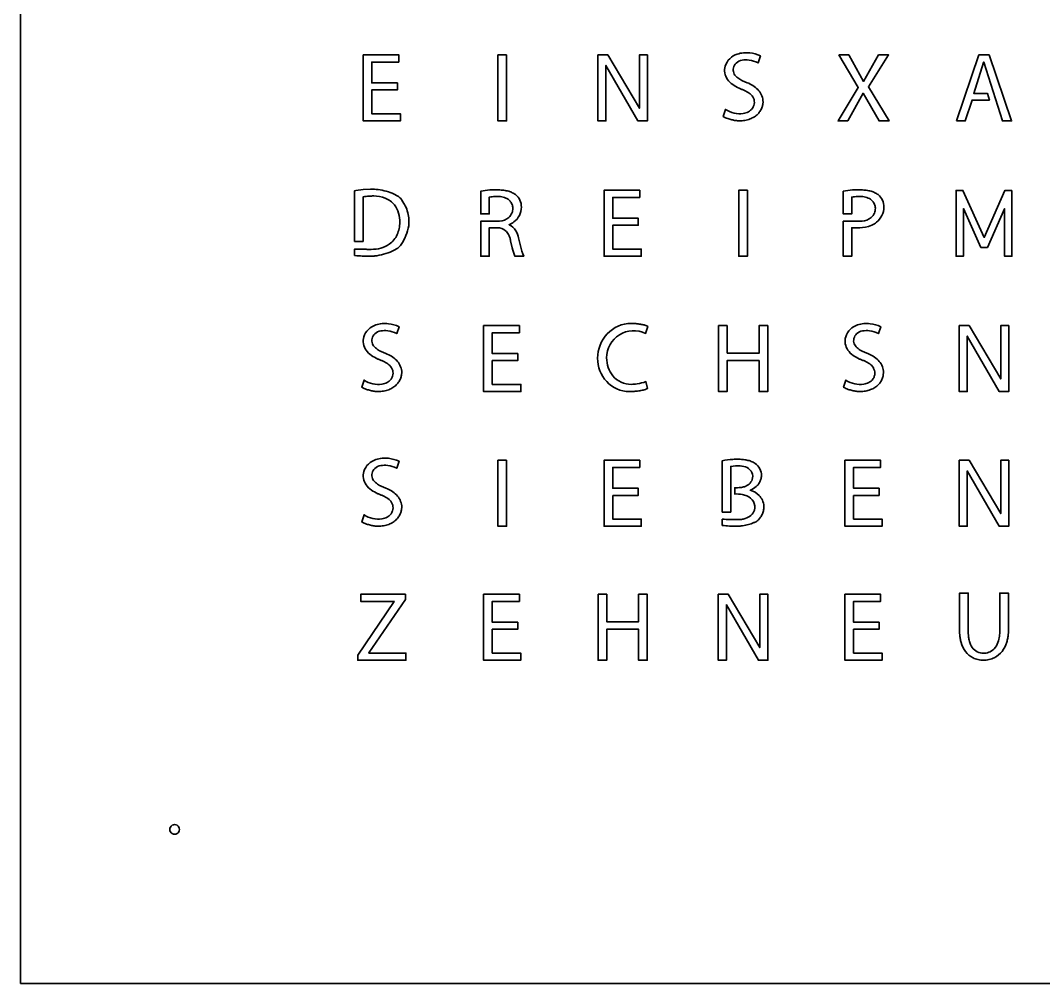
# Model space of a CAD drawing. Header units: inches. Extents: x 0 to 500, y -500 to 0.
# Drawn here: x 0 to 265.5, y -500 to -250 of the extents above; entities that cross this region are included whole.
import ezdxf

# ---------------------------------------------------------------- set-up
doc = ezdxf.new("R2010")
doc.units = ezdxf.units.IN
doc.header["$MEASUREMENT"] = 0
doc.layers.add('Layer 1', color=7, linetype='Continuous')

msp = doc.modelspace()

# ---------------------------------------------------------------- linework, layer by layer
at = {"layer": 'Layer 1', "color": 250, "lineweight": 35}
for points in [[(0, -500), (500, -500), (500, 0), (0, 0), (0, -500)], [(98.2, -260.79), (91.16, -260.79), (91.16, -266.2), (97.79, -266.2), (97.79, -268.03), (91.16, -268.03), (91.16, -274.21), (98.58, -274.21), (98.58, -276.06), (88.92, -276.06), (88.92, -258.94), (98.2, -258.94), (98.2, -260.79)], [(126.12, -258.94), (123.88, -258.94), (123.88, -276.06), (126.12, -276.06), (126.12, -258.94)], [(149.82, -258.94), (149.82, -276.06), (151.91, -276.06), (151.91, -261.67), (160.21, -276.06), (162.68, -276.06), (162.68, -258.94), (160.6, -258.94), (160.6, -272.78), (152.38, -258.94), (149.82, -258.94)], [(212.34, -258.94), (217.37, -267.4), (212.13, -276.06), (214.67, -276.06), (218.61, -268.89), (222.8, -276.06), (225.37, -276.06), (220.03, -267.27), (225.24, -258.94), (222.67, -258.94), (218.78, -265.84), (214.9, -258.94), (212.34, -258.94)], [(242.84, -276.06), (248.68, -258.93), (251.32, -258.93), (257.16, -276.06), (254.8, -276.06), (249.92, -260.79), (249.9, -260.89), (247.35, -268.95), (250.88, -268.95), (251.39, -270.67), (246.9, -270.67), (245.12, -276.06), (242.84, -276.06)], [(160.7, -295.95), (153.66, -295.95), (153.66, -301.35), (160.29, -301.35), (160.29, -303.18), (153.66, -303.18), (153.66, -309.36), (161.08, -309.36), (161.08, -311.21), (151.42, -311.21), (151.42, -294.09), (160.7, -294.09), (160.7, -295.95)], [(188.62, -294.09), (186.38, -294.09), (186.38, -311.21), (188.62, -311.21), (188.62, -294.09)], [(257.23, -294.13), (255.45, -294.13), (250.06, -306.34), (244.55, -294.13), (242.77, -294.13), (242.77, -311.21), (244.67, -311.21), (244.67, -298.83), (249.22, -308.9), (250.88, -308.9), (255.34, -298.86), (255.34, -311.21), (257.23, -311.21), (257.23, -294.13)], [(122.41, -338.31), (122.41, -344.49), (129.83, -344.49), (129.83, -346.34), (120.17, -346.34), (120.17, -329.22), (129.44, -329.22), (129.44, -331.07), (122.41, -331.07), (122.41, -336.48), (129.04, -336.48), (129.04, -338.31), (122.41, -338.31)], [(183.36, -336.38), (191.64, -336.38), (191.64, -329.22), (193.88, -329.22), (193.88, -346.34), (191.64, -346.34), (191.64, -338.31), (183.36, -338.31), (183.36, -346.34), (181.12, -346.34), (181.12, -329.22), (183.36, -329.22), (183.36, -336.38)], [(243.57, -329.22), (243.57, -346.34), (245.66, -346.34), (245.66, -331.95), (253.96, -346.34), (256.43, -346.34), (256.43, -329.22), (254.35, -329.22), (254.35, -343.05), (246.13, -329.22), (243.57, -329.22)], [(126.12, -364.18), (123.88, -364.18), (123.88, -381.29), (126.12, -381.29), (126.12, -364.18)], [(153.66, -373.27), (153.66, -379.44), (161.08, -379.44), (161.08, -381.29), (151.42, -381.29), (151.42, -364.17), (160.69, -364.17), (160.69, -366.03), (153.66, -366.03), (153.66, -371.44), (160.29, -371.44), (160.29, -373.27), (153.66, -373.27)], [(216.16, -373.27), (216.16, -379.44), (223.58, -379.44), (223.58, -381.29), (213.92, -381.29), (213.92, -364.17), (223.19, -364.17), (223.19, -366.03), (216.16, -366.03), (216.16, -371.44), (222.79, -371.44), (222.79, -373.27), (216.16, -373.27)], [(243.57, -364.17), (243.57, -381.29), (245.65, -381.29), (245.65, -366.91), (253.96, -381.29), (256.43, -381.29), (256.43, -364.17), (254.34, -364.17), (254.34, -378.01), (246.13, -364.17), (243.57, -364.17)], [(99.87, -398.94), (99.87, -400.29), (90.42, -414.13), (90.42, -414.21), (100, -414.21), (100, -416.06), (87.5, -416.06), (87.5, -414.76), (96.98, -400.87), (96.98, -400.79), (88.31, -400.79), (88.31, -398.94), (99.87, -398.94)], [(129.44, -400.8), (122.41, -400.8), (122.41, -406.21), (129.04, -406.21), (129.04, -408.04), (122.41, -408.04), (122.41, -414.21), (129.82, -414.21), (129.82, -416.06), (120.18, -416.06), (120.18, -398.94), (129.44, -398.94), (129.44, -400.8)], [(149.87, -398.94), (152.1, -398.94), (152.1, -406.1), (160.39, -406.1), (160.39, -398.94), (162.63, -398.94), (162.63, -416.06), (160.39, -416.06), (160.39, -408.03), (152.1, -408.03), (152.1, -416.06), (149.87, -416.06), (149.87, -398.94)], [(181.07, -398.94), (181.07, -416.06), (183.16, -416.06), (183.16, -401.68), (191.46, -416.06), (193.93, -416.06), (193.93, -398.94), (191.84, -398.94), (191.84, -412.77), (183.63, -398.94), (181.07, -398.94)], [(216.16, -408.03), (216.16, -414.21), (223.58, -414.21), (223.58, -416.06), (213.92, -416.06), (213.92, -398.94), (223.19, -398.94), (223.19, -400.8), (216.16, -400.8), (216.16, -406.2), (222.79, -406.2), (222.79, -408.03), (216.16, -408.03)]]:
    msp.add_lwpolyline(points, dxfattribs=at)
for points, knots in [([(187.88, -268.18), (188.31, -268.38), (188.71, -268.61), (189.1, -268.87), (189.48, -269.13), (189.8, -269.47), (190.04, -269.87), (190.16, -270.08), (190.26, -270.31), (190.33, -270.55), (190.4, -270.79), (190.43, -271.04), (190.43, -271.28), (190.43, -271.55), (190.38, -271.83), (190.3, -272.08), (190.21, -272.34), (190.08, -272.59), (189.93, -272.81), (189.66, -273.19), (189.3, -273.5), (188.88, -273.71), (188.45, -273.92), (188, -274.06), (187.54, -274.14), (186.76, -274.27), (185.96, -274.24), (185.2, -274.07), (184.38, -273.88), (183.61, -273.54), (182.91, -273.08), (182.91, -273.08), (182.32, -274.93), (182.32, -274.93), (182.7, -275.16), (183.09, -275.35), (183.51, -275.49), (183.85, -275.6), (184.19, -275.7), (184.54, -275.78), (184.88, -275.86), (185.21, -275.92), (185.56, -275.97), (185.9, -276.03), (186.24, -276.06), (186.58, -276.06), (187.05, -276.06), (187.52, -276.01), (187.97, -275.94), (188.43, -275.86), (188.89, -275.73), (189.32, -275.56), (189.7, -275.41), (190.07, -275.24), (190.42, -275.02), (190.77, -274.8), (191.09, -274.54), (191.37, -274.25), (191.61, -273.99), (191.82, -273.71), (192, -273.41), (192.18, -273.11), (192.33, -272.8), (192.43, -272.46), (192.52, -272.19), (192.59, -271.9), (192.63, -271.62), (192.68, -271.33), (192.69, -271.05), (192.66, -270.76), (192.54, -269.69), (192.06, -268.69), (191.3, -267.94), (190.52, -267.16), (189.59, -266.56), (188.57, -266.16), (188.29, -266.06), (188.01, -265.95), (187.74, -265.83), (187.47, -265.72), (187.2, -265.58), (186.94, -265.45), (186.55, -265.23), (186.17, -264.98), (185.84, -264.69), (185.5, -264.41), (185.24, -264.04), (185.08, -263.63), (184.91, -263.19), (184.89, -262.71), (185, -262.26), (185.12, -261.8), (185.36, -261.39), (185.71, -261.07), (186.14, -260.68), (186.68, -260.41), (187.26, -260.31), (187.84, -260.2), (188.44, -260.19), (189.03, -260.27), (189.85, -260.37), (190.64, -260.62), (191.37, -261.01), (191.37, -261.01), (191.98, -259.21), (191.98, -259.21), (191.11, -258.79), (190.17, -258.53), (189.21, -258.43), (188.67, -258.37), (188.12, -258.37), (187.57, -258.41), (187.02, -258.46), (186.49, -258.57), (185.97, -258.74), (185.25, -258.98), (184.58, -259.38), (184.03, -259.92), (183.48, -260.44), (183.08, -261.1), (182.87, -261.83), (182.69, -262.41), (182.66, -263.03), (182.76, -263.63), (182.87, -264.23), (183.1, -264.8), (183.45, -265.31), (183.81, -265.84), (184.26, -266.3), (184.8, -266.65), (185.33, -267.01), (185.9, -267.33), (186.48, -267.6), (186.71, -267.71), (186.94, -267.81), (187.18, -267.89), (187.42, -267.98), (187.66, -268.07), (187.88, -268.18)], [0, 0, 0, 0, 1, 1, 1, 2, 2, 2, 3, 3, 3, 4, 4, 4, 5, 5, 5, 6, 6, 6, 7, 7, 7, 8, 8, 8, 9, 9, 9, 10, 10, 10, 11, 11, 11, 12, 12, 12, 13, 13, 13, 14, 14, 14, 15, 15, 15, 16, 16, 16, 17, 17, 17, 18, 18, 18, 19, 19, 19, 20, 20, 20, 21, 21, 21, 22, 22, 22, 23, 23, 23, 24, 24, 24, 25, 25, 25, 26, 26, 26, 27, 27, 27, 28, 28, 28, 29, 29, 29, 30, 30, 30, 31, 31, 31, 32, 32, 32, 33, 33, 33, 34, 34, 34, 35, 35, 35, 36, 36, 36, 37, 37, 37, 38, 38, 38, 39, 39, 39, 40, 40, 40, 41, 41, 41, 42, 42, 42, 43, 43, 43, 44, 44, 44, 45, 45, 45, 46, 46, 46, 46]), ([(90.44, -295.61), (90.85, -295.57), (91.25, -295.56), (91.66, -295.56), (92.68, -295.56), (93.69, -295.75), (94.64, -296.12), (95.57, -296.49), (96.39, -297.1), (97.02, -297.89), (97.52, -298.52), (97.89, -299.24), (98.11, -300.01), (98.33, -300.79), (98.43, -301.6), (98.43, -302.4), (98.43, -303.5), (98.19, -304.58), (97.75, -305.59), (97.31, -306.58), (96.6, -307.43), (95.7, -308.05), (95.03, -308.53), (94.27, -308.88), (93.47, -309.1), (92.67, -309.32), (91.84, -309.43), (91.01, -309.43), (91.01, -309.43), (89.99, -309.42), (89.99, -309.42), (89.59, -309.41), (89.19, -309.4), (88.79, -309.4), (88.79, -309.4), (86.69, -309.33), (86.69, -309.33), (86.69, -309.33), (86.69, -311), (86.69, -311), (86.69, -311), (86.85, -311.02), (86.85, -311.02), (87.46, -311.08), (88.07, -311.13), (88.68, -311.16), (89.29, -311.19), (89.9, -311.21), (90.51, -311.21), (90.51, -311.21), (91.5, -311.18), (91.5, -311.18), (91.82, -311.16), (92.15, -311.12), (92.47, -311.07), (93.26, -310.94), (94.04, -310.76), (94.8, -310.53), (95.56, -310.29), (96.29, -309.98), (97, -309.61), (97, -309.61), (97.73, -309.18), (97.73, -309.18), (97.97, -309.04), (98.19, -308.86), (98.39, -308.66), (98.7, -308.35), (98.95, -308.01), (99.16, -307.63), (99.16, -307.63), (99.75, -306.48), (99.75, -306.48), (100.14, -305.67), (100.43, -304.81), (100.63, -303.94), (100.82, -303.06), (100.86, -302.16), (100.74, -301.27), (100.65, -300.66), (100.53, -300.05), (100.36, -299.45), (100.18, -298.86), (99.94, -298.28), (99.63, -297.74), (99.63, -297.74), (99.08, -296.81), (99.08, -296.81), (98.89, -296.5), (98.65, -296.23), (98.38, -295.98), (98.18, -295.79), (97.94, -295.63), (97.7, -295.49), (97.7, -295.49), (96.95, -295.09), (96.95, -295.09), (96.31, -294.76), (95.63, -294.5), (94.93, -294.32), (94.24, -294.14), (93.52, -294), (92.81, -293.9), (92.16, -293.8), (91.51, -293.77), (90.86, -293.8), (90.86, -293.8), (88.9, -293.91), (88.9, -293.91), (88.9, -293.91), (87.03, -294.13), (87.03, -294.13), (87.03, -294.13), (86.69, -294.19), (86.69, -294.19), (86.69, -294.19), (86.69, -307.34), (86.69, -307.34), (86.69, -307.34), (88.91, -307.34), (88.91, -307.34), (88.91, -307.34), (88.91, -295.79), (88.91, -295.79), (89.41, -295.7), (89.92, -295.64), (90.44, -295.61)], [0, 0, 0, 0, 1, 1, 1, 2, 2, 2, 3, 3, 3, 4, 4, 4, 5, 5, 5, 6, 6, 6, 7, 7, 7, 8, 8, 8, 9, 9, 9, 10, 10, 10, 11, 11, 11, 12, 12, 12, 13, 13, 13, 14, 14, 14, 15, 15, 15, 16, 16, 16, 17, 17, 17, 18, 18, 18, 19, 19, 19, 20, 20, 20, 21, 21, 21, 22, 22, 22, 23, 23, 23, 24, 24, 24, 25, 25, 25, 26, 26, 26, 27, 27, 27, 28, 28, 28, 29, 29, 29, 30, 30, 30, 31, 31, 31, 32, 32, 32, 33, 33, 33, 34, 34, 34, 35, 35, 35, 36, 36, 36, 37, 37, 37, 38, 38, 38, 39, 39, 39, 40, 40, 40, 41, 41, 41, 42, 42, 42, 42]), ([(127.6, -309.04), (127.6, -309.04), (127.18, -307.17), (127.18, -307.17), (127.12, -306.89), (127.05, -306.62), (126.96, -306.35), (126.87, -306.08), (126.77, -305.82), (126.63, -305.56), (126.44, -305.19), (126.18, -304.86), (125.86, -304.58), (125.27, -304.05), (124.51, -303.77), (123.72, -303.8), (123.72, -303.8), (121.63, -303.8), (121.63, -303.8), (121.63, -303.8), (121.63, -311.21), (121.63, -311.21), (121.63, -311.21), (119.42, -311.21), (119.42, -311.21), (119.42, -311.21), (119.42, -302.12), (119.42, -302.12), (119.42, -302.12), (124.29, -302.12), (124.29, -302.12), (125.18, -302.05), (126.02, -301.71), (126.7, -301.13), (127.06, -300.82), (127.33, -300.44), (127.51, -300.01), (127.6, -299.81), (127.66, -299.6), (127.7, -299.38), (127.74, -299.17), (127.76, -298.95), (127.76, -298.73), (127.76, -298.39), (127.69, -298.06), (127.55, -297.74), (127.43, -297.43), (127.24, -297.14), (127.02, -296.88), (126.71, -296.53), (126.33, -296.26), (125.9, -296.09), (125.46, -295.92), (125.01, -295.81), (124.55, -295.74), (124.09, -295.68), (123.62, -295.66), (123.15, -295.69), (122.64, -295.71), (122.14, -295.78), (121.63, -295.87), (121.63, -295.87), (121.63, -300.21), (121.63, -300.21), (121.63, -300.21), (119.42, -300.21), (119.42, -300.21), (119.42, -300.21), (119.42, -294.32), (119.42, -294.32), (120.21, -294.18), (121.01, -294.07), (121.81, -294.01), (122.57, -293.95), (123.33, -293.93), (124.08, -293.97), (124.52, -293.99), (124.96, -294.03), (125.4, -294.08), (125.83, -294.14), (126.26, -294.23), (126.68, -294.35), (127, -294.45), (127.31, -294.57), (127.62, -294.71), (127.91, -294.85), (128.2, -295.02), (128.46, -295.22), (128.95, -295.6), (129.33, -296.09), (129.59, -296.66), (129.84, -297.23), (129.97, -297.84), (129.97, -298.47), (129.97, -299.21), (129.79, -299.95), (129.45, -300.61), (129.12, -301.28), (128.63, -301.86), (128.03, -302.31), (127.64, -302.59), (127.22, -302.84), (126.77, -303.02), (127.52, -303.35), (128.15, -303.92), (128.55, -304.64), (128.86, -305.21), (129.1, -305.81), (129.24, -306.44), (129.24, -306.44), (129.72, -308.51), (129.72, -308.51), (129.95, -309.43), (130.24, -310.33), (130.57, -311.21), (130.57, -311.21), (128.29, -311.21), (128.29, -311.21), (128, -310.51), (127.76, -309.78), (127.6, -309.04)], [0, 0, 0, 0, 1, 1, 1, 2, 2, 2, 3, 3, 3, 4, 4, 4, 5, 5, 5, 6, 6, 6, 7, 7, 7, 8, 8, 8, 9, 9, 9, 10, 10, 10, 11, 11, 11, 12, 12, 12, 13, 13, 13, 14, 14, 14, 15, 15, 15, 16, 16, 16, 17, 17, 17, 18, 18, 18, 19, 19, 19, 20, 20, 20, 21, 21, 21, 22, 22, 22, 23, 23, 23, 24, 24, 24, 25, 25, 25, 26, 26, 26, 27, 27, 27, 28, 28, 28, 29, 29, 29, 30, 30, 30, 31, 31, 31, 32, 32, 32, 33, 33, 33, 34, 34, 34, 35, 35, 35, 36, 36, 36, 37, 37, 37, 38, 38, 38, 39, 39, 39, 40, 40, 40, 40]), ([(213.48, -294.32), (214.27, -294.18), (215.07, -294.07), (215.87, -294.01), (216.62, -293.95), (217.38, -293.93), (218.13, -293.97), (218.57, -293.99), (219.01, -294.03), (219.45, -294.08), (219.89, -294.14), (220.32, -294.23), (220.74, -294.35), (221.06, -294.45), (221.37, -294.57), (221.67, -294.71), (221.96, -294.85), (222.25, -295.02), (222.51, -295.22), (223, -295.6), (223.39, -296.09), (223.64, -296.66), (223.89, -297.23), (224.02, -297.84), (224.02, -298.47), (224.02, -299.21), (223.84, -299.95), (223.51, -300.61), (223.17, -301.28), (222.74, -301.93), (222.14, -302.38), (221.75, -302.67), (221.41, -302.87), (220.86, -303.14), (219.67, -303.7), (218.7, -303.8), (217.77, -303.8), (217.77, -303.8), (215.69, -303.8), (215.69, -303.8), (215.69, -303.8), (215.69, -311.21), (215.69, -311.21), (215.69, -311.21), (213.48, -311.21), (213.48, -311.21), (213.48, -311.21), (213.48, -302.12), (213.48, -302.12), (213.48, -302.12), (218.35, -302.12), (218.35, -302.12), (219.24, -302.05), (220.08, -301.71), (220.75, -301.13), (221.11, -300.82), (221.38, -300.44), (221.56, -300.01), (221.66, -299.81), (221.72, -299.6), (221.75, -299.38), (221.79, -299.17), (221.81, -298.95), (221.81, -298.73), (221.81, -298.39), (221.74, -298.06), (221.61, -297.74), (221.48, -297.43), (221.29, -297.14), (221.07, -296.88), (220.77, -296.53), (220.38, -296.26), (219.95, -296.09), (219.52, -295.92), (219.07, -295.81), (218.6, -295.74), (218.14, -295.68), (217.67, -295.66), (217.21, -295.69), (216.7, -295.71), (216.19, -295.78), (215.69, -295.87), (215.69, -295.87), (215.69, -300.21), (215.69, -300.21), (215.69, -300.21), (213.48, -300.21), (213.48, -300.21), (213.48, -300.21), (213.48, -294.32), (213.48, -294.32)], [0, 0, 0, 0, 1, 1, 1, 2, 2, 2, 3, 3, 3, 4, 4, 4, 5, 5, 5, 6, 6, 6, 7, 7, 7, 8, 8, 8, 9, 9, 9, 10, 10, 10, 11, 11, 11, 12, 12, 12, 13, 13, 13, 14, 14, 14, 15, 15, 15, 16, 16, 16, 17, 17, 17, 18, 18, 18, 19, 19, 19, 20, 20, 20, 21, 21, 21, 22, 22, 22, 23, 23, 23, 24, 24, 24, 25, 25, 25, 26, 26, 26, 27, 27, 27, 28, 28, 28, 29, 29, 29, 30, 30, 30, 30]), ([(94.13, -338.46), (94.55, -338.66), (94.96, -338.89), (95.34, -339.15), (95.73, -339.42), (96.05, -339.76), (96.29, -340.16), (96.41, -340.37), (96.51, -340.59), (96.58, -340.83), (96.64, -341.07), (96.68, -341.32), (96.68, -341.56), (96.68, -341.83), (96.63, -342.1), (96.54, -342.37), (96.45, -342.62), (96.33, -342.87), (96.17, -343.09), (95.91, -343.47), (95.54, -343.79), (95.12, -343.99), (94.7, -344.2), (94.25, -344.34), (93.78, -344.42), (93, -344.55), (92.21, -344.52), (91.45, -344.35), (90.63, -344.16), (89.86, -343.82), (89.15, -343.36), (89.15, -343.36), (88.57, -345.22), (88.57, -345.22), (88.95, -345.44), (89.34, -345.63), (89.75, -345.77), (90.1, -345.88), (90.44, -345.98), (90.79, -346.06), (91.12, -346.14), (91.46, -346.2), (91.81, -346.26), (92.14, -346.31), (92.48, -346.34), (92.83, -346.34), (93.3, -346.34), (93.76, -346.29), (94.22, -346.22), (94.68, -346.14), (95.13, -346.01), (95.56, -345.85), (95.95, -345.7), (96.32, -345.52), (96.66, -345.3), (97.01, -345.09), (97.34, -344.83), (97.61, -344.53), (97.85, -344.28), (98.06, -344), (98.25, -343.69), (98.43, -343.4), (98.57, -343.07), (98.68, -342.74), (98.77, -342.47), (98.83, -342.19), (98.88, -341.9), (98.93, -341.61), (98.94, -341.33), (98.91, -341.04), (98.79, -339.97), (98.31, -338.97), (97.55, -338.21), (96.77, -337.44), (95.83, -336.84), (94.81, -336.44), (94.54, -336.34), (94.26, -336.23), (93.99, -336.11), (93.72, -335.99), (93.45, -335.87), (93.19, -335.73), (92.79, -335.52), (92.42, -335.26), (92.08, -334.97), (91.74, -334.69), (91.48, -334.33), (91.33, -333.91), (91.16, -333.48), (91.14, -332.99), (91.25, -332.54), (91.36, -332.08), (91.61, -331.67), (91.96, -331.35), (92.39, -330.95), (92.92, -330.69), (93.5, -330.59), (94.09, -330.48), (94.69, -330.47), (95.28, -330.55), (96.1, -330.65), (96.89, -330.91), (97.62, -331.3), (97.62, -331.3), (98.22, -329.49), (98.22, -329.49), (97.35, -329.08), (96.42, -328.81), (95.46, -328.71), (94.92, -328.65), (94.37, -328.65), (93.82, -328.69), (93.27, -328.74), (92.74, -328.85), (92.22, -329.03), (91.49, -329.27), (90.83, -329.67), (90.28, -330.2), (89.72, -330.72), (89.33, -331.38), (89.11, -332.11), (88.94, -332.7), (88.9, -333.32), (89.01, -333.91), (89.12, -334.52), (89.35, -335.09), (89.7, -335.59), (90.05, -336.12), (90.51, -336.58), (91.05, -336.94), (91.58, -337.3), (92.14, -337.61), (92.73, -337.88), (92.96, -337.99), (93.19, -338.09), (93.43, -338.18), (93.67, -338.26), (93.9, -338.36), (94.13, -338.46)], [0, 0, 0, 0, 1, 1, 1, 2, 2, 2, 3, 3, 3, 4, 4, 4, 5, 5, 5, 6, 6, 6, 7, 7, 7, 8, 8, 8, 9, 9, 9, 10, 10, 10, 11, 11, 11, 12, 12, 12, 13, 13, 13, 14, 14, 14, 15, 15, 15, 16, 16, 16, 17, 17, 17, 18, 18, 18, 19, 19, 19, 20, 20, 20, 21, 21, 21, 22, 22, 22, 23, 23, 23, 24, 24, 24, 25, 25, 25, 26, 26, 26, 27, 27, 27, 28, 28, 28, 29, 29, 29, 30, 30, 30, 31, 31, 31, 32, 32, 32, 33, 33, 33, 34, 34, 34, 35, 35, 35, 36, 36, 36, 37, 37, 37, 38, 38, 38, 39, 39, 39, 40, 40, 40, 41, 41, 41, 42, 42, 42, 43, 43, 43, 44, 44, 44, 45, 45, 45, 46, 46, 46, 46]), ([(160, -344.35), (159.49, -344.42), (158.98, -344.46), (158.46, -344.46), (157.56, -344.46), (156.66, -344.26), (155.83, -343.89), (155.01, -343.52), (154.29, -342.96), (153.71, -342.27), (153.16, -341.62), (152.75, -340.87), (152.48, -340.07), (152.22, -339.26), (152.09, -338.42), (152.09, -337.57), (152.09, -335.14), (153.33, -332.89), (155.39, -331.6), (157.44, -330.31), (160.01, -330.17), (162.2, -331.22), (162.2, -331.22), (162.75, -329.42), (162.75, -329.42), (162.45, -329.25), (162.12, -329.13), (161.8, -329.05), (161.48, -328.97), (161.17, -328.91), (160.86, -328.85), (160.46, -328.78), (160.06, -328.74), (159.65, -328.7), (159.25, -328.67), (158.85, -328.65), (158.45, -328.65), (156.11, -328.65), (153.87, -329.62), (152.27, -331.32), (150.65, -333.04), (149.75, -335.3), (149.75, -337.65), (149.75, -339.91), (150.58, -342.08), (152.1, -343.75), (153.6, -345.4), (155.73, -346.34), (157.96, -346.34), (158.38, -346.34), (158.79, -346.32), (159.21, -346.29), (159.63, -346.26), (160.04, -346.21), (160.45, -346.15), (160.82, -346.09), (161.19, -346.02), (161.56, -345.95), (161.96, -345.86), (162.34, -345.72), (162.7, -345.53), (162.7, -345.53), (162.27, -343.75), (162.27, -343.75), (161.54, -344.02), (160.78, -344.23), (160, -344.35)], [0, 0, 0, 0, 1, 1, 1, 2, 2, 2, 3, 3, 3, 4, 4, 4, 5, 5, 5, 6, 6, 6, 7, 7, 7, 8, 8, 8, 9, 9, 9, 10, 10, 10, 11, 11, 11, 12, 12, 12, 13, 13, 13, 14, 14, 14, 15, 15, 15, 16, 16, 16, 17, 17, 17, 18, 18, 18, 19, 19, 19, 20, 20, 20, 21, 21, 21, 22, 22, 22, 22]), ([(219.13, -338.46), (219.56, -338.66), (219.96, -338.89), (220.34, -339.15), (220.73, -339.42), (221.05, -339.75), (221.29, -340.15), (221.41, -340.36), (221.51, -340.59), (221.58, -340.83), (221.65, -341.07), (221.68, -341.32), (221.68, -341.56), (221.68, -341.83), (221.63, -342.1), (221.54, -342.36), (221.46, -342.62), (221.33, -342.87), (221.18, -343.09), (220.91, -343.47), (220.54, -343.78), (220.12, -343.99), (219.7, -344.19), (219.25, -344.34), (218.79, -344.42), (218.01, -344.55), (217.21, -344.52), (216.45, -344.35), (215.63, -344.16), (214.86, -343.82), (214.16, -343.36), (214.16, -343.36), (213.57, -345.21), (213.57, -345.21), (213.95, -345.44), (214.34, -345.62), (214.76, -345.77), (215.1, -345.88), (215.44, -345.98), (215.79, -346.06), (216.13, -346.14), (216.46, -346.2), (216.81, -346.25), (217.15, -346.31), (217.48, -346.34), (217.83, -346.34), (218.3, -346.34), (218.77, -346.29), (219.22, -346.21), (219.68, -346.14), (220.13, -346.01), (220.57, -345.84), (220.95, -345.7), (221.32, -345.52), (221.67, -345.3), (222.02, -345.09), (222.34, -344.82), (222.62, -344.53), (222.86, -344.28), (223.07, -343.99), (223.25, -343.69), (223.43, -343.39), (223.57, -343.07), (223.68, -342.74), (223.77, -342.47), (223.84, -342.18), (223.88, -341.9), (223.93, -341.61), (223.94, -341.33), (223.91, -341.04), (223.79, -339.97), (223.31, -338.97), (222.55, -338.21), (221.77, -337.44), (220.84, -336.84), (219.82, -336.44), (219.54, -336.34), (219.26, -336.23), (218.99, -336.11), (218.71, -335.99), (218.45, -335.86), (218.19, -335.73), (217.8, -335.51), (217.42, -335.26), (217.08, -334.97), (216.75, -334.69), (216.48, -334.33), (216.33, -333.91), (216.16, -333.47), (216.14, -332.99), (216.25, -332.54), (216.37, -332.08), (216.61, -331.67), (216.96, -331.35), (217.39, -330.95), (217.93, -330.69), (218.5, -330.59), (219.09, -330.48), (219.69, -330.47), (220.28, -330.55), (221.1, -330.65), (221.89, -330.91), (222.62, -331.3), (222.62, -331.3), (223.23, -329.49), (223.23, -329.49), (222.35, -329.08), (221.42, -328.81), (220.46, -328.71), (219.92, -328.65), (219.37, -328.65), (218.82, -328.69), (218.27, -328.74), (217.74, -328.85), (217.22, -329.02), (216.49, -329.27), (215.83, -329.67), (215.28, -330.19), (214.73, -330.72), (214.33, -331.38), (214.12, -332.11), (213.94, -332.7), (213.91, -333.32), (214.01, -333.91), (214.12, -334.52), (214.35, -335.08), (214.7, -335.59), (215.05, -336.12), (215.51, -336.58), (216.05, -336.93), (216.58, -337.29), (217.15, -337.61), (217.73, -337.88), (217.96, -337.99), (218.19, -338.09), (218.43, -338.18), (218.67, -338.26), (218.9, -338.35), (219.13, -338.46)], [0, 0, 0, 0, 1, 1, 1, 2, 2, 2, 3, 3, 3, 4, 4, 4, 5, 5, 5, 6, 6, 6, 7, 7, 7, 8, 8, 8, 9, 9, 9, 10, 10, 10, 11, 11, 11, 12, 12, 12, 13, 13, 13, 14, 14, 14, 15, 15, 15, 16, 16, 16, 17, 17, 17, 18, 18, 18, 19, 19, 19, 20, 20, 20, 21, 21, 21, 22, 22, 22, 23, 23, 23, 24, 24, 24, 25, 25, 25, 26, 26, 26, 27, 27, 27, 28, 28, 28, 29, 29, 29, 30, 30, 30, 31, 31, 31, 32, 32, 32, 33, 33, 33, 34, 34, 34, 35, 35, 35, 36, 36, 36, 37, 37, 37, 38, 38, 38, 39, 39, 39, 40, 40, 40, 41, 41, 41, 42, 42, 42, 43, 43, 43, 44, 44, 44, 45, 45, 45, 46, 46, 46, 46]), ([(94.13, -373.42), (94.55, -373.62), (94.96, -373.85), (95.35, -374.11), (95.73, -374.37), (96.05, -374.71), (96.28, -375.11), (96.41, -375.32), (96.51, -375.55), (96.58, -375.78), (96.64, -376.03), (96.68, -376.27), (96.68, -376.52), (96.68, -376.79), (96.63, -377.06), (96.55, -377.32), (96.45, -377.57), (96.33, -377.82), (96.17, -378.05), (95.91, -378.42), (95.55, -378.74), (95.12, -378.94), (94.7, -379.15), (94.25, -379.3), (93.78, -379.38), (93.01, -379.5), (92.21, -379.48), (91.45, -379.3), (90.63, -379.11), (89.86, -378.78), (89.16, -378.32), (89.16, -378.32), (88.57, -380.17), (88.57, -380.17), (88.95, -380.4), (89.34, -380.58), (89.76, -380.72), (90.1, -380.83), (90.44, -380.93), (90.79, -381.01), (91.12, -381.09), (91.47, -381.16), (91.8, -381.21), (92.15, -381.26), (92.49, -381.29), (92.83, -381.29), (93.3, -381.29), (93.77, -381.25), (94.22, -381.17), (94.69, -381.09), (95.13, -380.97), (95.57, -380.8), (95.95, -380.65), (96.32, -380.47), (96.67, -380.25), (97.02, -380.04), (97.34, -379.78), (97.61, -379.48), (97.86, -379.23), (98.07, -378.95), (98.25, -378.64), (98.43, -378.35), (98.57, -378.03), (98.68, -377.69), (98.77, -377.42), (98.83, -377.14), (98.88, -376.85), (98.93, -376.57), (98.94, -376.28), (98.91, -375.99), (98.8, -374.92), (98.32, -373.93), (97.55, -373.17), (96.77, -372.4), (95.84, -371.79), (94.82, -371.4), (94.54, -371.29), (94.26, -371.18), (93.99, -371.07), (93.72, -370.95), (93.45, -370.82), (93.19, -370.68), (92.8, -370.47), (92.42, -370.22), (92.08, -369.93), (91.75, -369.65), (91.49, -369.28), (91.33, -368.87), (91.16, -368.43), (91.14, -367.95), (91.25, -367.49), (91.37, -367.04), (91.61, -366.62), (91.96, -366.31), (92.39, -365.91), (92.93, -365.65), (93.5, -365.55), (94.09, -365.44), (94.69, -365.42), (95.28, -365.5), (96.1, -365.61), (96.89, -365.86), (97.62, -366.25), (97.62, -366.25), (98.23, -364.44), (98.23, -364.44), (97.36, -364.03), (96.42, -363.76), (95.46, -363.66), (94.92, -363.61), (94.37, -363.6), (93.82, -363.65), (93.28, -363.7), (92.74, -363.8), (92.22, -363.98), (91.49, -364.22), (90.83, -364.62), (90.28, -365.15), (89.73, -365.67), (89.33, -366.34), (89.11, -367.07), (88.94, -367.65), (88.91, -368.27), (89.01, -368.87), (89.12, -369.47), (89.35, -370.04), (89.7, -370.54), (90.06, -371.08), (90.51, -371.53), (91.05, -371.89), (91.58, -372.25), (92.15, -372.56), (92.73, -372.84), (92.96, -372.94), (93.19, -373.04), (93.43, -373.13), (93.67, -373.22), (93.9, -373.31), (94.13, -373.42)], [0, 0, 0, 0, 1, 1, 1, 2, 2, 2, 3, 3, 3, 4, 4, 4, 5, 5, 5, 6, 6, 6, 7, 7, 7, 8, 8, 8, 9, 9, 9, 10, 10, 10, 11, 11, 11, 12, 12, 12, 13, 13, 13, 14, 14, 14, 15, 15, 15, 16, 16, 16, 17, 17, 17, 18, 18, 18, 19, 19, 19, 20, 20, 20, 21, 21, 21, 22, 22, 22, 23, 23, 23, 24, 24, 24, 25, 25, 25, 26, 26, 26, 27, 27, 27, 28, 28, 28, 29, 29, 29, 30, 30, 30, 31, 31, 31, 32, 32, 32, 33, 33, 33, 34, 34, 34, 35, 35, 35, 36, 36, 36, 37, 37, 37, 38, 38, 38, 39, 39, 39, 40, 40, 40, 41, 41, 41, 42, 42, 42, 43, 43, 43, 44, 44, 44, 45, 45, 45, 46, 46, 46, 46]), ([(188.52, -366.07), (189.08, -366.34), (189.53, -366.8), (189.78, -367.37), (190.02, -367.94), (190.05, -368.57), (189.86, -369.16), (189.71, -369.61), (189.44, -370.02), (189.07, -370.33), (188.71, -370.64), (188.29, -370.87), (187.83, -371.03), (187.51, -371.14), (187.18, -371.21), (186.84, -371.24), (186.33, -371.29), (185.82, -371.3), (185.32, -371.29), (185.32, -371.29), (185.32, -372.94), (185.32, -372.94), (185.98, -372.89), (186.64, -372.93), (187.29, -373.05), (187.69, -373.12), (188.08, -373.23), (188.46, -373.39), (189.18, -373.68), (189.79, -374.21), (190.17, -374.89), (190.54, -375.56), (190.64, -376.35), (190.42, -377.08), (190.26, -377.62), (189.95, -378.1), (189.52, -378.47), (189.09, -378.84), (188.59, -379.12), (188.05, -379.29), (187.72, -379.4), (187.39, -379.47), (187.05, -379.5), (186.71, -379.55), (186.37, -379.57), (186.02, -379.57), (184.72, -379.57), (183.41, -379.53), (182.1, -379.47), (182.1, -379.47), (182.1, -381.09), (182.1, -381.09), (183.33, -381.24), (184.56, -381.31), (185.8, -381.29), (186.2, -381.29), (186.6, -381.26), (187.01, -381.2), (187.51, -381.14), (188.01, -381.06), (188.5, -380.95), (189, -380.86), (189.48, -380.71), (189.94, -380.51), (190.19, -380.41), (190.43, -380.31), (190.67, -380.21), (190.91, -380.11), (191.13, -379.97), (191.32, -379.79), (191.58, -379.55), (191.82, -379.28), (192.02, -378.97), (192.21, -378.68), (192.38, -378.36), (192.51, -378.03), (192.64, -377.71), (192.74, -377.38), (192.82, -377.04), (192.89, -376.7), (192.91, -376.36), (192.89, -376.01), (192.87, -375.51), (192.73, -375.01), (192.51, -374.55), (192.29, -374.09), (192, -373.67), (191.64, -373.31), (191.02, -372.66), (190.23, -372.2), (189.36, -371.97), (189.92, -371.72), (190.43, -371.39), (190.89, -370.99), (191.24, -370.7), (191.53, -370.34), (191.75, -369.94), (191.9, -369.67), (192.03, -369.38), (192.12, -369.08), (192.21, -368.79), (192.26, -368.48), (192.26, -368.17), (192.26, -367.54), (192.11, -366.92), (191.83, -366.36), (191.54, -365.81), (191.13, -365.33), (190.61, -364.98), (190.29, -364.76), (189.94, -364.58), (189.59, -364.45), (189.23, -364.31), (188.86, -364.2), (188.48, -364.12), (188.11, -364.04), (187.73, -363.99), (187.35, -363.95), (186.97, -363.91), (186.58, -363.9), (186.2, -363.9), (185.74, -363.9), (185.29, -363.91), (184.83, -363.94), (183.92, -364), (183, -364.11), (182.1, -364.28), (182.1, -364.28), (182.1, -377.61), (182.1, -377.61), (182.1, -377.61), (184.31, -377.61), (184.31, -377.61), (184.31, -377.61), (184.31, -365.75), (184.31, -365.75), (185.11, -365.62), (185.92, -365.57), (186.73, -365.61), (187.35, -365.64), (187.97, -365.79), (188.52, -366.07)], [0, 0, 0, 0, 1, 1, 1, 2, 2, 2, 3, 3, 3, 4, 4, 4, 5, 5, 5, 6, 6, 6, 7, 7, 7, 8, 8, 8, 9, 9, 9, 10, 10, 10, 11, 11, 11, 12, 12, 12, 13, 13, 13, 14, 14, 14, 15, 15, 15, 16, 16, 16, 17, 17, 17, 18, 18, 18, 19, 19, 19, 20, 20, 20, 21, 21, 21, 22, 22, 22, 23, 23, 23, 24, 24, 24, 25, 25, 25, 26, 26, 26, 27, 27, 27, 28, 28, 28, 29, 29, 29, 30, 30, 30, 31, 31, 31, 32, 32, 32, 33, 33, 33, 34, 34, 34, 35, 35, 35, 36, 36, 36, 37, 37, 37, 38, 38, 38, 39, 39, 39, 40, 40, 40, 41, 41, 41, 42, 42, 42, 43, 43, 43, 44, 44, 44, 45, 45, 45, 46, 46, 46, 47, 47, 47, 47]), ([(243.68, -408.84), (243.68, -408.97), (243.68, -409.1), (243.69, -409.22), (243.69, -409.26), (243.69, -409.31), (243.7, -409.36), (243.73, -409.72), (243.77, -410.08), (243.83, -410.44), (243.89, -410.79), (243.97, -411.15), (244.06, -411.5), (244.29, -412.33), (244.68, -413.12), (245.2, -413.82), (245.7, -414.51), (246.38, -415.07), (247.15, -415.45), (247.57, -415.66), (248.01, -415.81), (248.46, -415.91), (248.91, -416.01), (249.38, -416.06), (249.85, -416.06), (250.33, -416.06), (250.83, -416.01), (251.3, -415.9), (251.78, -415.8), (252.24, -415.63), (252.68, -415.42), (253.48, -415.03), (254.18, -414.46), (254.72, -413.77), (255.27, -413.06), (255.68, -412.26), (255.92, -411.41), (256.02, -411.06), (256.1, -410.7), (256.17, -410.36), (256.23, -410), (256.27, -409.64), (256.31, -409.28), (256.31, -409.24), (256.31, -409.2), (256.32, -409.16), (256.32, -409.16), (256.32, -398.66), (256.32, -398.66), (256.32, -398.66), (254.08, -398.66), (254.08, -398.66), (254.08, -398.66), (254.08, -409.17), (254.08, -409.17), (254.07, -409.41), (254.06, -409.64), (254.01, -409.87), (253.98, -410.11), (253.94, -410.34), (253.89, -410.57), (253.77, -411.19), (253.54, -411.79), (253.23, -412.33), (252.93, -412.88), (252.49, -413.33), (251.96, -413.67), (251.53, -413.94), (251.06, -414.12), (250.56, -414.2), (250.07, -414.29), (249.56, -414.27), (249.07, -414.17), (248.5, -414.03), (247.97, -413.77), (247.53, -413.38), (247.09, -413), (246.73, -412.51), (246.5, -411.98), (246.35, -411.63), (246.23, -411.27), (246.16, -410.9), (246.07, -410.53), (246.01, -410.16), (245.97, -409.78), (245.97, -409.65), (245.96, -409.52), (245.94, -409.4), (245.93, -409.32), (245.93, -409.23), (245.92, -409.16), (245.92, -409.11), (245.92, -409.06), (245.92, -409.01), (245.92, -409.01), (245.92, -398.66), (245.92, -398.66), (245.92, -398.66), (243.69, -398.66), (243.69, -398.66), (243.69, -398.66), (243.69, -408.34), (243.69, -408.34), (243.69, -408.51), (243.69, -408.67), (243.68, -408.84)], [0, 0, 0, 0, 1, 1, 1, 2, 2, 2, 3, 3, 3, 4, 4, 4, 5, 5, 5, 6, 6, 6, 7, 7, 7, 8, 8, 8, 9, 9, 9, 10, 10, 10, 11, 11, 11, 12, 12, 12, 13, 13, 13, 14, 14, 14, 15, 15, 15, 16, 16, 16, 17, 17, 17, 18, 18, 18, 19, 19, 19, 20, 20, 20, 21, 21, 21, 22, 22, 22, 23, 23, 23, 24, 24, 24, 25, 25, 25, 26, 26, 26, 27, 27, 27, 28, 28, 28, 29, 29, 29, 30, 30, 30, 31, 31, 31, 32, 32, 32, 33, 33, 33, 34, 34, 34, 35, 35, 35, 35]), ([(41.25, -460), (41.25, -459.56), (41.01, -459.14), (40.62, -458.92), (40.24, -458.69), (39.76, -458.69), (39.37, -458.92), (38.99, -459.14), (38.75, -459.56), (38.75, -460), (38.75, -460.45), (38.99, -460.86), (39.37, -461.08), (39.76, -461.31), (40.24, -461.31), (40.62, -461.08), (41.01, -460.86), (41.25, -460.45), (41.25, -460)], [0, 0, 0, 0, 1, 1, 1, 2, 2, 2, 3, 3, 3, 4, 4, 4, 5, 5, 5, 6, 6, 6, 6])]:
    msp.add_open_spline(points, degree=3, knots=knots, dxfattribs=at)

doc.saveas('drawing.dxf')
